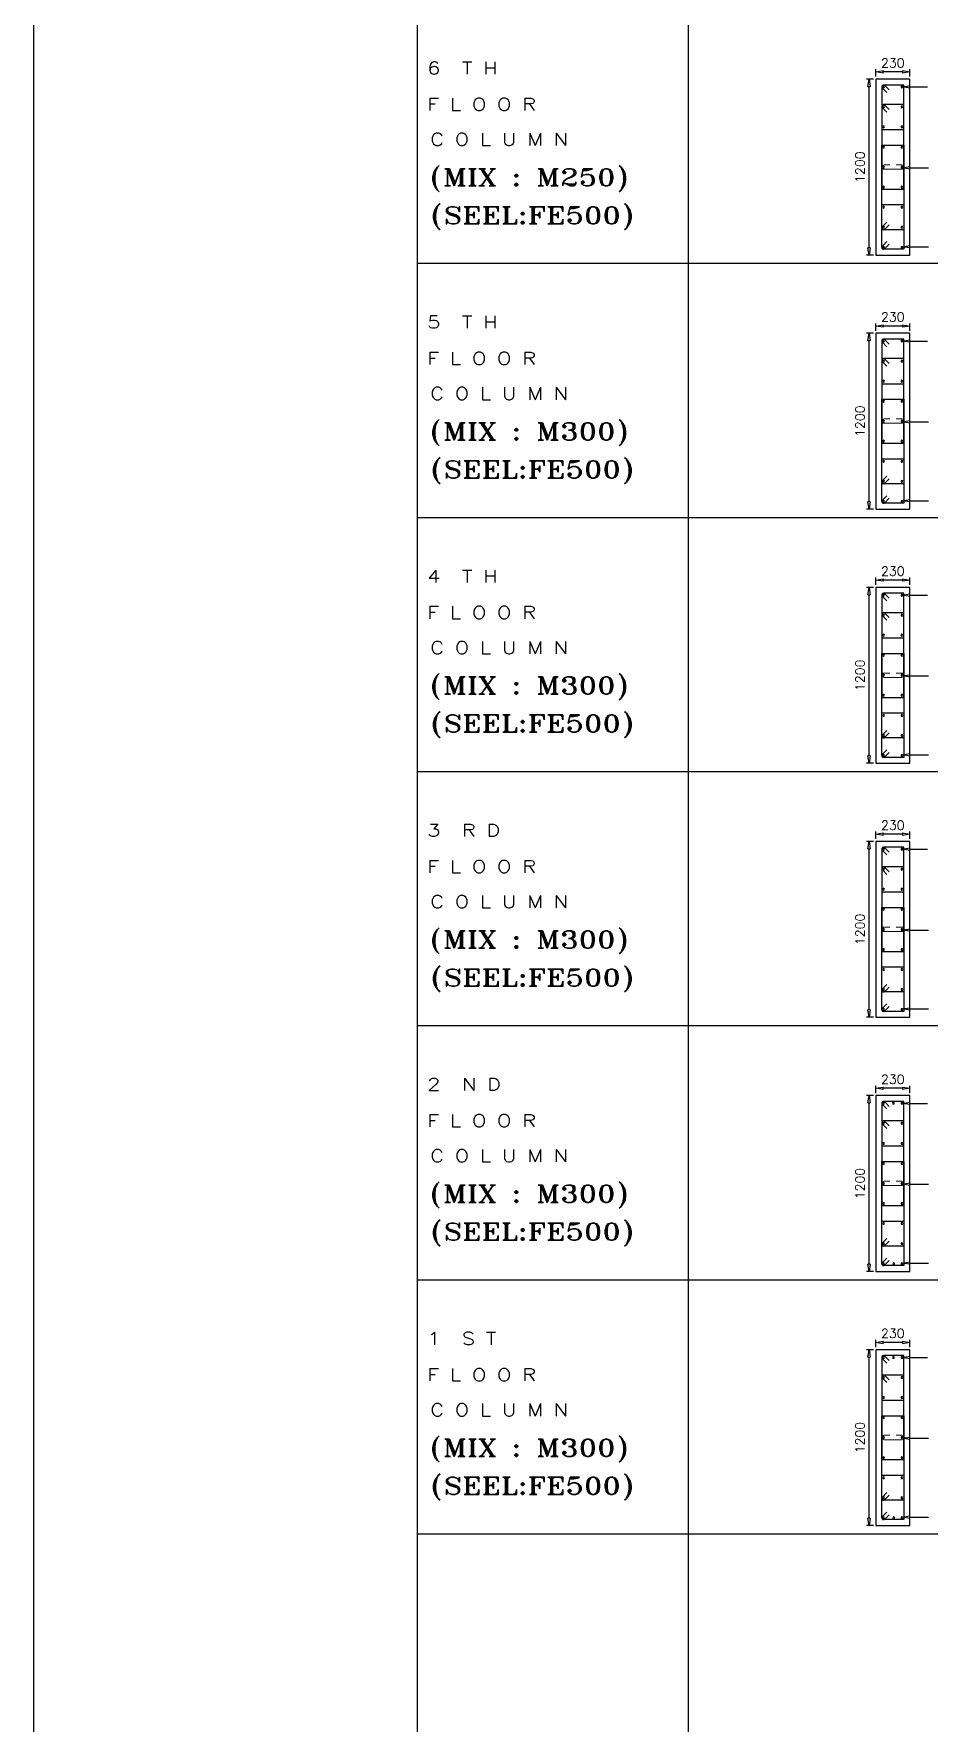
# Model space of a CAD drawing. Header units: millimetres. Extents: x 331487 to 517269, y 198509 to 399936.
# Drawn here: x 331487 to 343708, y 221569 to 244630 of the extents above; entities that cross this region are included whole.
import ezdxf

# ---------------------------------------------------------------- set-up
doc = ezdxf.new("R2010")
doc.units = ezdxf.units.MM
doc.header["$MEASUREMENT"] = 0
doc.layers.add('BEAM', color=1, linetype='Continuous', lineweight=5)
for name, color, linetype in [('COLUMN', 6, 'Continuous'), ('FOOTING', 5, 'Continuous'), ('FOOTING-SCH', 3, 'Continuous')]:
    doc.layers.add(name, color=color, linetype=linetype)
doc.styles.add('RO', font='romans.shx', dxfattribs={"height": 125})
doc.styles.add('ROMANT', font='ROMANT.shx')

# ---------------------------------------------------------------- blocks, each defined once
blk = doc.blocks.new('_ClosedBlank')
at = {"color": 0, "linetype": 'ByBlock', "lineweight": -2}
for p, q in [((-1, 0.17), (0, 0)), ((-1, 0.17), (-1, -0.17)), ((0, 0), (-1, -0.17))]:
    blk.add_line(p, q, dxfattribs=at)

msp = doc.modelspace()

# ---------------------------------------------------------------- linework, layer by layer
at = {"color": 8, "linetype": 'Continuous'}
for p, q in [((336718, 241497), (368870, 241497)), ((336718, 238028), (368870, 238028)), ((336718, 234560), (368870, 234560)), ((336718, 231091), (368870, 231091)), ((336718, 227623), (368870, 227623)), ((336718, 224155), (368870, 224155))]:
    msp.add_line(p, q, dxfattribs=at)
at = {"layer": 'BEAM', "ltscale": 0.05}
for p, q in [((343091, 242841), (343171, 242841)), ((343335, 242841), (343255, 242841)), ((343091, 242781), (343335, 242781)), ((343091, 239373), (343171, 239373)), ((343335, 239373), (343255, 239373)), ((343091, 239313), (343335, 239313)), ((343091, 235904), (343171, 235904)), ((343091, 235844), (343335, 235844)), ((343335, 235904), (343255, 235904)), ((343091, 232436), (343171, 232436)), ((343091, 232376), (343335, 232376)), ((343335, 232436), (343255, 232436)), ((343091, 228968), (343171, 228968)), ((343091, 228908), (343335, 228908)), ((343335, 228968), (343255, 228968)), ((343091, 225499), (343171, 225499)), ((343091, 225439), (343335, 225439)), ((343335, 225499), (343255, 225499))]:
    msp.add_line(p, q, dxfattribs=at)
for centre, start, end in [((343091, 242811), 90, 270), ((343335, 242811), 270, 90), ((343091, 239343), 90, 270), ((343335, 239343), 270, 90), ((343091, 235874), 90, 270), ((343335, 235874), 270, 90), ((343091, 232406), 90, 270), ((343335, 232406), 270, 90), ((343091, 228938), 90, 270), ((343335, 228938), 270, 90), ((343091, 225469), 90, 270), ((343335, 225469), 270, 90)]:
    msp.add_arc(centre, 30, start, end, dxfattribs=at)
at = {"layer": 'COLUMN'}
for p, q in [((331487, 198509), (331487, 346865)), ((343441, 244010), (342981, 244010)), ((342981, 244010), (342981, 241610)), ((343441, 241610), (343441, 244010)), ((342981, 241610), (343441, 241610)), ((343441, 240542), (342981, 240542)), ((342981, 240542), (342981, 238142)), ((343441, 238142), (343441, 240542)), ((342981, 238142), (343441, 238142)), ((343441, 237073), (342981, 237073)), ((342981, 237073), (342981, 234673)), ((343441, 234673), (343441, 237073)), ((342981, 234673), (343441, 234673)), ((343441, 233605), (342981, 233605)), ((342981, 233605), (342981, 231205)), ((343441, 231205), (343441, 233605)), ((342981, 231205), (343441, 231205)), ((343441, 230136), (342981, 230136)), ((342981, 230136), (342981, 227736)), ((343441, 227736), (343441, 230136)), ((342981, 227736), (343441, 227736)), ((343441, 226668), (342981, 226668)), ((342981, 226668), (342981, 224268)), ((343441, 224268), (343441, 226668)), ((342981, 224268), (343441, 224268))]:
    msp.add_line(p, q, dxfattribs=at)
at = {"layer": 'COLUMN', "color": 3}
for p, q in [((343061, 243905), (343061, 243323)), ((343068, 243888), (343128, 243828)), ((343361, 243930), (343086, 243930)), ((343163, 243863), (343104, 243923)), ((343361, 243323), (343361, 243930)), ((343061, 243639), (343061, 242509)), ((343068, 243621), (343128, 243561)), ((343361, 243664), (343086, 243664)), ((343163, 243597), (343104, 243657)), ((343361, 242509), (343361, 243664)), ((343061, 243323), (343361, 243323)), ((343061, 241981), (343061, 243109)), ((343061, 243109), (343361, 243109)), ((343361, 243109), (343361, 241956)), ((343061, 242509), (343361, 242509)), ((343061, 241715), (343061, 242298)), ((343061, 242298), (343361, 242298)), ((343361, 242298), (343361, 241690)), ((343068, 241999), (343128, 242059)), ((343361, 241956), (343086, 241956)), ((343163, 242023), (343104, 241964)), ((343068, 241733), (343128, 241793)), ((343361, 241690), (343086, 241690)), ((343163, 241757), (343104, 241698)), ((343061, 240437), (343061, 239854)), ((343068, 240419), (343128, 240359)), ((343361, 240462), (343086, 240462)), ((343163, 240395), (343104, 240454)), ((343361, 239854), (343361, 240462)), ((343061, 240171), (343061, 239040)), ((343068, 240153), (343128, 240093)), ((343361, 240196), (343086, 240196)), ((343163, 240129), (343104, 240188)), ((343361, 239040), (343361, 240196)), ((343061, 239854), (343361, 239854)), ((343061, 238513), (343061, 239641)), ((343061, 239641), (343361, 239641)), ((343361, 239641), (343361, 238488)), ((343061, 239040), (343361, 239040)), ((343061, 238247), (343061, 238829)), ((343061, 238829), (343361, 238829)), ((343361, 238829), (343361, 238222)), ((343068, 238531), (343128, 238591)), ((343361, 238488), (343086, 238488)), ((343163, 238555), (343104, 238495)), ((343068, 238264), (343128, 238324)), ((343361, 238222), (343086, 238222)), ((343163, 238289), (343104, 238229)), ((343061, 236968), (343061, 236386)), ((343068, 236951), (343128, 236891)), ((343361, 236993), (343086, 236993)), ((343163, 236926), (343104, 236986)), ((343361, 236386), (343361, 236993)), ((343061, 236702), (343061, 235572)), ((343068, 236684), (343128, 236624)), ((343361, 236727), (343086, 236727)), ((343163, 236660), (343104, 236720)), ((343361, 235572), (343361, 236727)), ((343061, 236386), (343361, 236386)), ((343061, 235045), (343061, 236173)), ((343061, 236173), (343361, 236173)), ((343361, 236173), (343361, 235020)), ((343061, 235572), (343361, 235572)), ((343061, 234778), (343061, 235361)), ((343061, 235361), (343361, 235361)), ((343361, 235361), (343361, 234753)), ((343068, 235062), (343128, 235122)), ((343361, 235020), (343086, 235020)), ((343163, 235086), (343104, 235027)), ((343068, 234796), (343128, 234856)), ((343163, 234820), (343104, 234761)), ((343361, 234753), (343086, 234753)), ((343061, 233500), (343061, 232917)), ((343068, 233482), (343128, 233422)), ((343361, 233525), (343086, 233525)), ((343163, 233458), (343104, 233518)), ((343361, 232917), (343361, 233525)), ((343061, 233234), (343061, 232104)), ((343068, 233216), (343128, 233156)), ((343361, 233259), (343086, 233259)), ((343163, 233192), (343104, 233251)), ((343361, 232104), (343361, 233259)), ((343061, 232917), (343361, 232917)), ((343061, 231576), (343061, 232704)), ((343061, 232704), (343361, 232704)), ((343361, 232704), (343361, 231551)), ((343061, 232104), (343361, 232104)), ((343061, 231310), (343061, 231892)), ((343061, 231892), (343361, 231892)), ((343361, 231892), (343361, 231285)), ((343068, 231594), (343128, 231654)), ((343361, 231551), (343086, 231551)), ((343163, 231618), (343104, 231558)), ((343068, 231328), (343128, 231388)), ((343163, 231352), (343104, 231292)), ((343361, 231285), (343086, 231285)), ((343061, 230031), (343061, 229449)), ((343068, 230014), (343128, 229954)), ((343361, 230056), (343086, 230056)), ((343163, 229989), (343104, 230049)), ((343361, 229449), (343361, 230056)), ((343061, 229765), (343061, 228635)), ((343068, 229747), (343128, 229687)), ((343361, 229790), (343086, 229790)), ((343163, 229723), (343104, 229783)), ((343361, 228635), (343361, 229790)), ((343061, 229449), (343361, 229449)), ((343061, 228108), (343061, 229236)), ((343061, 229236), (343361, 229236)), ((343361, 229236), (343361, 228083)), ((343061, 228635), (343361, 228635)), ((343061, 227841), (343061, 228424)), ((343061, 228424), (343361, 228424)), ((343361, 228424), (343361, 227816)), ((343068, 228125), (343128, 228185)), ((343361, 228083), (343086, 228083)), ((343163, 228150), (343104, 228090)), ((343068, 227859), (343128, 227919)), ((343163, 227883), (343104, 227824)), ((343361, 227816), (343086, 227816)), ((343061, 226563), (343061, 225980)), ((343068, 226545), (343128, 226485)), ((343361, 226588), (343086, 226588)), ((343163, 226521), (343104, 226581)), ((343361, 225980), (343361, 226588)), ((343061, 226297), (343061, 225167)), ((343068, 226279), (343128, 226219)), ((343361, 226322), (343086, 226322)), ((343163, 226255), (343104, 226314)), ((343361, 225167), (343361, 226322)), ((343061, 225980), (343361, 225980)), ((343061, 224639), (343061, 225767)), ((343061, 225767), (343361, 225767)), ((343361, 225767), (343361, 224614)), ((343061, 225167), (343361, 225167)), ((343061, 224373), (343061, 224955)), ((343061, 224955), (343361, 224955)), ((343361, 224955), (343361, 224348)), ((343068, 224657), (343128, 224717)), ((343361, 224614), (343086, 224614)), ((343163, 224681), (343104, 224622)), ((343068, 224391), (343128, 224451)), ((343163, 224415), (343104, 224355)), ((343361, 224348), (343086, 224348))]:
    msp.add_line(p, q, dxfattribs=at)
at = {"layer": 'COLUMN', "color": 4}
for points in [[(343442, 243904), (343686, 243904)], [(343442, 242801), (343697, 242801)], [(343442, 241724), (343697, 241724)], [(343442, 240436), (343686, 240436)], [(343442, 239333), (343697, 239333)], [(343442, 238256), (343697, 238256)], [(343442, 236967), (343686, 236967)], [(343442, 235864), (343697, 235864)], [(343442, 234787), (343697, 234787)], [(343442, 233499), (343686, 233499)], [(343442, 232396), (343697, 232396)], [(343442, 231319), (343697, 231319)], [(343442, 230030), (343686, 230030)], [(343442, 228928), (343697, 228928)], [(343442, 227850), (343697, 227850)], [(343442, 226562), (343686, 226562)], [(343442, 225459), (343697, 225459)], [(343442, 224382), (343697, 224382)]]:
    msp.add_lwpolyline(points, dxfattribs=at)
at = {"layer": 'COLUMN', "color": 3}
for centre, start, end in [((343086, 243905), 45, 180), ((343086, 243905), 90, 225), ((343086, 243639), 45, 180), ((343086, 243639), 90, 225), ((343086, 241981), 135, 270), ((343086, 241981), 180, 315), ((343086, 241715), 135, 270), ((343086, 241715), 180, 315), ((343086, 240437), 45, 180), ((343086, 240437), 90, 225), ((343086, 240171), 45, 180), ((343086, 240171), 90, 225), ((343086, 238513), 135, 270), ((343086, 238513), 180, 315), ((343086, 238247), 135, 270), ((343086, 238247), 180, 315), ((343086, 236968), 45, 180), ((343086, 236968), 90, 225), ((343086, 236702), 45, 180), ((343086, 236702), 90, 225), ((343086, 235045), 135, 270), ((343086, 235045), 180, 315), ((343086, 234778), 135, 270), ((343086, 234778), 180, 315), ((343086, 233500), 45, 180), ((343086, 233500), 90, 225), ((343086, 233234), 45, 180), ((343086, 233234), 90, 225), ((343086, 231576), 135, 270), ((343086, 231576), 180, 315), ((343086, 231310), 135, 270), ((343086, 231310), 180, 315), ((343086, 230031), 45, 180), ((343086, 230031), 90, 225), ((343086, 229765), 45, 180), ((343086, 229765), 90, 225), ((343086, 228108), 135, 270), ((343086, 228108), 180, 315), ((343086, 227841), 135, 270), ((343086, 227841), 180, 315), ((343086, 226563), 45, 180), ((343086, 226563), 90, 225), ((343086, 226297), 45, 180), ((343086, 226297), 90, 225), ((343086, 224639), 135, 270), ((343086, 224639), 180, 315), ((343086, 224373), 135, 270), ((343086, 224373), 180, 315)]:
    msp.add_arc(centre, 25, start, end, dxfattribs=at)
at = {"layer": 'COLUMN', "color": 7}
for centre, start, end in [((343086, 243905), 0, 180), ((343086, 243905), 180, 0), ((343336, 243905), 0, 180), ((343336, 243905), 180, 0), ((343086, 243631), 0, 180), ((343086, 243631), 180, 0), ((343336, 243631), 0, 180), ((343336, 243631), 180, 0), ((343086, 243358), 0, 180), ((343086, 243358), 180, 0), ((343336, 243358), 0, 180), ((343336, 243358), 180, 0), ((343086, 243084), 0, 180), ((343086, 243084), 180, 0), ((343336, 243084), 0, 180), ((343336, 243084), 180, 0), ((343086, 242810), 0, 180), ((343086, 242810), 180, 0), ((343336, 242810), 0, 180), ((343336, 242810), 180, 0), ((343086, 242536), 0, 180), ((343086, 242536), 180, 0), ((343336, 242536), 0, 180), ((343336, 242536), 180, 0), ((343086, 242263), 0, 180), ((343086, 242263), 180, 0), ((343336, 242263), 0, 180), ((343336, 242263), 180, 0), ((343086, 241989), 0, 180), ((343086, 241989), 180, 0), ((343336, 241989), 0, 180), ((343336, 241989), 180, 0), ((343086, 241715), 0, 180), ((343086, 241715), 180, 0), ((343336, 241715), 0, 180), ((343336, 241715), 180, 0), ((343086, 240437), 0, 180), ((343086, 240437), 180, 0), ((343336, 240437), 0, 180), ((343336, 240437), 180, 0), ((343086, 240163), 0, 180), ((343086, 240163), 180, 0), ((343336, 240163), 0, 180), ((343336, 240163), 180, 0), ((343086, 239889), 0, 180), ((343086, 239889), 180, 0), ((343336, 239889), 0, 180), ((343336, 239889), 180, 0), ((343086, 239616), 0, 180), ((343086, 239616), 180, 0), ((343336, 239616), 0, 180), ((343336, 239616), 180, 0), ((343086, 239342), 0, 180), ((343086, 239342), 180, 0), ((343336, 239342), 0, 180), ((343336, 239342), 180, 0), ((343086, 239068), 0, 180), ((343086, 239068), 180, 0), ((343336, 239068), 0, 180), ((343336, 239068), 180, 0), ((343086, 238794), 0, 180), ((343086, 238794), 180, 0), ((343336, 238794), 0, 180), ((343336, 238794), 180, 0), ((343086, 238521), 0, 180), ((343086, 238521), 180, 0), ((343336, 238521), 0, 180), ((343336, 238521), 180, 0), ((343086, 238247), 0, 180), ((343086, 238247), 180, 0), ((343336, 238247), 0, 180), ((343336, 238247), 180, 0), ((343086, 236968), 0, 180), ((343086, 236968), 180, 0), ((343336, 236968), 0, 180), ((343336, 236968), 180, 0), ((343086, 236695), 0, 180), ((343086, 236695), 180, 0), ((343336, 236695), 0, 180), ((343336, 236695), 180, 0), ((343086, 236421), 0, 180), ((343086, 236421), 180, 0), ((343336, 236421), 0, 180), ((343336, 236421), 180, 0), ((343086, 236147), 0, 180), ((343086, 236147), 180, 0), ((343336, 236147), 0, 180), ((343336, 236147), 180, 0), ((343086, 235873), 0, 180), ((343086, 235873), 180, 0), ((343336, 235873), 0, 180), ((343336, 235873), 180, 0), ((343086, 235600), 0, 180), ((343086, 235600), 180, 0), ((343336, 235600), 0, 180), ((343336, 235600), 180, 0), ((343086, 235326), 0, 180), ((343086, 235326), 180, 0), ((343336, 235326), 0, 180), ((343336, 235326), 180, 0), ((343086, 235052), 0, 180), ((343086, 235052), 180, 0), ((343336, 235052), 0, 180), ((343336, 235052), 180, 0), ((343086, 234778), 0, 180), ((343086, 234778), 180, 0), ((343336, 234778), 0, 180), ((343336, 234778), 180, 0), ((343086, 233500), 0, 180), ((343086, 233500), 180, 0), ((343336, 233500), 0, 180), ((343336, 233500), 180, 0), ((343086, 233226), 0, 180), ((343086, 233226), 180, 0), ((343336, 233226), 0, 180), ((343336, 233226), 180, 0), ((343086, 232952), 0, 180), ((343086, 232952), 180, 0), ((343336, 232952), 0, 180), ((343336, 232952), 180, 0), ((343086, 232679), 0, 180), ((343336, 232679), 0, 180), ((343086, 232679), 180, 0), ((343336, 232679), 180, 0), ((343086, 232405), 0, 180), ((343086, 232405), 180, 0), ((343336, 232405), 0, 180), ((343336, 232405), 180, 0), ((343086, 232131), 0, 180), ((343086, 232131), 180, 0), ((343336, 232131), 0, 180), ((343336, 232131), 180, 0), ((343086, 231857), 0, 180), ((343086, 231857), 180, 0), ((343336, 231857), 0, 180), ((343336, 231857), 180, 0), ((343086, 231584), 0, 180), ((343086, 231584), 180, 0), ((343336, 231584), 0, 180), ((343336, 231584), 180, 0), ((343086, 231310), 0, 180), ((343086, 231310), 180, 0), ((343336, 231310), 0, 180), ((343336, 231310), 180, 0), ((343086, 230031), 0, 180), ((343086, 230031), 180, 0), ((343219, 230031), 0, 180), ((343219, 230031), 180, 0), ((343336, 230031), 0, 180), ((343336, 230031), 180, 0), ((343086, 229758), 0, 180), ((343086, 229758), 180, 0), ((343336, 229758), 0, 180), ((343336, 229758), 180, 0), ((343086, 229484), 0, 180), ((343086, 229484), 180, 0), ((343336, 229484), 0, 180), ((343336, 229484), 180, 0), ((343086, 229210), 0, 180), ((343086, 229210), 180, 0), ((343336, 229210), 0, 180), ((343336, 229210), 180, 0), ((343086, 228936), 0, 180), ((343086, 228936), 180, 0), ((343336, 228936), 0, 180), ((343336, 228936), 180, 0), ((343086, 228663), 0, 180), ((343086, 228663), 180, 0), ((343336, 228663), 0, 180), ((343336, 228663), 180, 0), ((343086, 228389), 0, 180), ((343086, 228389), 180, 0), ((343336, 228389), 0, 180), ((343336, 228389), 180, 0), ((343086, 228115), 0, 180), ((343086, 228115), 180, 0), ((343336, 228115), 0, 180), ((343336, 228115), 180, 0), ((343086, 227841), 0, 180), ((343086, 227841), 180, 0), ((343223, 227841), 0, 180), ((343223, 227841), 180, 0), ((343336, 227841), 0, 180), ((343336, 227841), 180, 0), ((343086, 226563), 0, 180), ((343086, 226563), 180, 0), ((343219, 226563), 0, 180), ((343219, 226563), 180, 0), ((343336, 226563), 0, 180), ((343336, 226563), 180, 0), ((343086, 226289), 0, 180), ((343086, 226289), 180, 0), ((343336, 226289), 0, 180), ((343336, 226289), 180, 0), ((343086, 226015), 0, 180), ((343086, 226015), 180, 0), ((343336, 226015), 0, 180), ((343336, 226015), 180, 0), ((343086, 225742), 0, 180), ((343086, 225742), 180, 0), ((343336, 225742), 0, 180), ((343336, 225742), 180, 0), ((343086, 225468), 0, 180), ((343086, 225468), 180, 0), ((343336, 225468), 0, 180), ((343336, 225468), 180, 0), ((343086, 225194), 0, 180), ((343086, 225194), 180, 0), ((343336, 225194), 0, 180), ((343336, 225194), 180, 0), ((343086, 224920), 0, 180), ((343086, 224920), 180, 0), ((343336, 224920), 0, 180), ((343336, 224920), 180, 0), ((343086, 224647), 0, 180), ((343086, 224647), 180, 0), ((343336, 224647), 0, 180), ((343336, 224647), 180, 0), ((343086, 224373), 0, 180), ((343223, 224373), 0, 180), ((343336, 224373), 0, 180), ((343086, 224373), 180, 0), ((343223, 224373), 180, 0), ((343336, 224373), 180, 0)]:
    msp.add_arc(centre, 12.6, start, end, dxfattribs=at)
at = {"layer": 'FOOTING', "color": 4}
for p, q in [((342946, 244010), (342851, 244010)), ((342981, 244045), (342981, 244145)), ((343341, 244110), (343081, 244110)), ((343441, 244045), (343441, 244145)), ((342886, 241710), (342886, 243910)), ((342946, 241610), (342851, 241610)), ((342946, 240542), (342851, 240542)), ((342981, 240577), (342981, 240676)), ((343341, 240641), (343081, 240641)), ((343441, 240577), (343441, 240676)), ((342886, 238242), (342886, 240442)), ((342946, 238142), (342851, 238142)), ((342946, 237073), (342851, 237073)), ((342981, 237108), (342981, 237208)), ((343341, 237173), (343081, 237173)), ((343441, 237108), (343441, 237208)), ((342886, 234773), (342886, 236973)), ((342946, 234673), (342851, 234673)), ((342946, 233605), (342851, 233605)), ((342981, 233640), (342981, 233739)), ((343341, 233704), (343081, 233704)), ((343441, 233640), (343441, 233739)), ((342886, 231305), (342886, 233505)), ((342946, 231205), (342851, 231205)), ((342981, 230171), (342981, 230271)), ((343341, 230236), (343081, 230236)), ((343441, 230171), (343441, 230271)), ((342946, 230136), (342851, 230136)), ((342886, 227836), (342886, 230036)), ((342946, 227736), (342851, 227736)), ((342981, 226703), (342981, 226802)), ((343341, 226767), (343081, 226767)), ((343441, 226703), (343441, 226802)), ((342946, 226668), (342851, 226668)), ((342886, 224368), (342886, 226568)), ((342946, 224268), (342851, 224268))]:
    msp.add_line(p, q, dxfattribs=at)
at = {"layer": 'FOOTING-SCH', "color": 8, "linetype": 'Continuous'}
for p, q in [((336718, 267850), (336718, 202508)), ((340418, 267850), (340418, 202508))]:
    msp.add_line(p, q, dxfattribs=at)

# ---------------------------------------------------------------- block references
at = {"layer": 'COLUMN', "color": 4, "xscale": 100, "yscale": 100, "zscale": 100, "rotation": 180}
for p in [(343342, 243904), (343342, 242801), (343342, 241724), (343342, 240436), (343342, 239333), (343342, 238256), (343342, 236967), (343342, 235864), (343342, 234787), (343342, 233499), (343342, 232396), (343342, 231319), (343342, 230030), (343342, 228928), (343342, 227850), (343342, 226562), (343342, 225459), (343342, 224382)]:
    msp.add_blockref('_ClosedBlank', p, dxfattribs=at)
at = {"layer": 'FOOTING', "color": 4, "xscale": 100, "yscale": 100, "zscale": 100}
for p, rotation in [((342886, 244010), 90), ((342981, 244110), 180), ((342886, 241610), 270), ((342886, 240542), 90), ((342981, 240641), 180), ((342886, 238142), 270), ((342886, 237073), 90), ((342981, 237173), 180), ((342886, 234673), 270), ((342886, 233605), 90), ((342981, 233704), 180), ((342886, 231205), 270), ((342981, 230236), 180), ((342886, 230136), 90), ((342886, 227736), 270), ((342981, 226767), 180), ((342886, 226668), 90), ((342886, 224268), 270)]:
    msp.add_blockref('_ClosedBlank', p, dxfattribs=dict(at, rotation=rotation))
for p in [(343441, 244110), (343441, 240641), (343441, 237173), (343441, 233704), (343441, 230236), (343441, 226767)]:
    msp.add_blockref('_ClosedBlank', p, dxfattribs=at)

# ---------------------------------------------------------------- texts
at = {"color": 3, "linetype": 'Continuous', "style": 'ROMANT', "width": 1.25}
for s, p in [('6  T H ', (336857, 244078)), ('F L O O R', (336857, 243583)), ('C O L U M N', (336896, 243104)), ('5  T H', (336857, 240610)), ('F L O O R', (336857, 240114)), ('C O L U M N', (336896, 239635)), ('4  T H', (336857, 237141)), ('F L O O R', (336857, 236646)), ('C O L U M N', (336896, 236167)), ('3  R D ', (336857, 233673)), ('F L O O R', (336857, 233178)), ('C O L U M N', (336896, 232699)), ('2  N D', (336857, 230205)), ('F L O O R', (336857, 229709)), ('C O L U M N', (336896, 229230)), ('1  S T', (336857, 226736)), ('F L O O R', (336857, 226241)), ('C O L U M N', (336896, 225762))]:
    msp.add_text(s, height=169.2, dxfattribs=at).set_placement(p)
at = {"color": 230, "linetype": 'Continuous', "style": 'ROMANT', "width": 1.25}
for s, p in [('(MIX : M250)', (336896, 242553)), ('(SEEL:FE500)', (336906, 242034)), ('(MIX : M300)', (336896, 239085)), ('(SEEL:FE500)', (336906, 238566)), ('(MIX : M300)', (336896, 235616)), ('(SEEL:FE500)', (336906, 235098)), ('(MIX : M300)', (336896, 232148)), ('(SEEL:FE500)', (336906, 231629)), ('(MIX : M300)', (336896, 228679)), ('(SEEL:FE500)', (336906, 228161)), ('(MIX : M300)', (336896, 225211)), ('(SEEL:FE500)', (336906, 224692))]:
    msp.add_text(s, height=235, dxfattribs=at).set_placement(p)
at = {"layer": 'FOOTING', "color": 3, "char_height": 125, "attachment_point": 5, "style": 'RO'}
for insert in [(343211, 244232), (343211, 240764), (343211, 237295), (343211, 233827), (343211, 230358), (343211, 226890)]:
    msp.add_mtext('230', dxfattribs=dict(at, insert=insert))
at = {"layer": 'FOOTING', "color": 3, "char_height": 125, "attachment_point": 5, "rotation": 90, "style": 'RO'}
for insert in [(342764, 242810), (342764, 239342), (342764, 235873), (342764, 232405), (342764, 228936), (342764, 225468)]:
    msp.add_mtext('1200', dxfattribs=dict(at, insert=insert))

doc.saveas('drawing.dxf')
